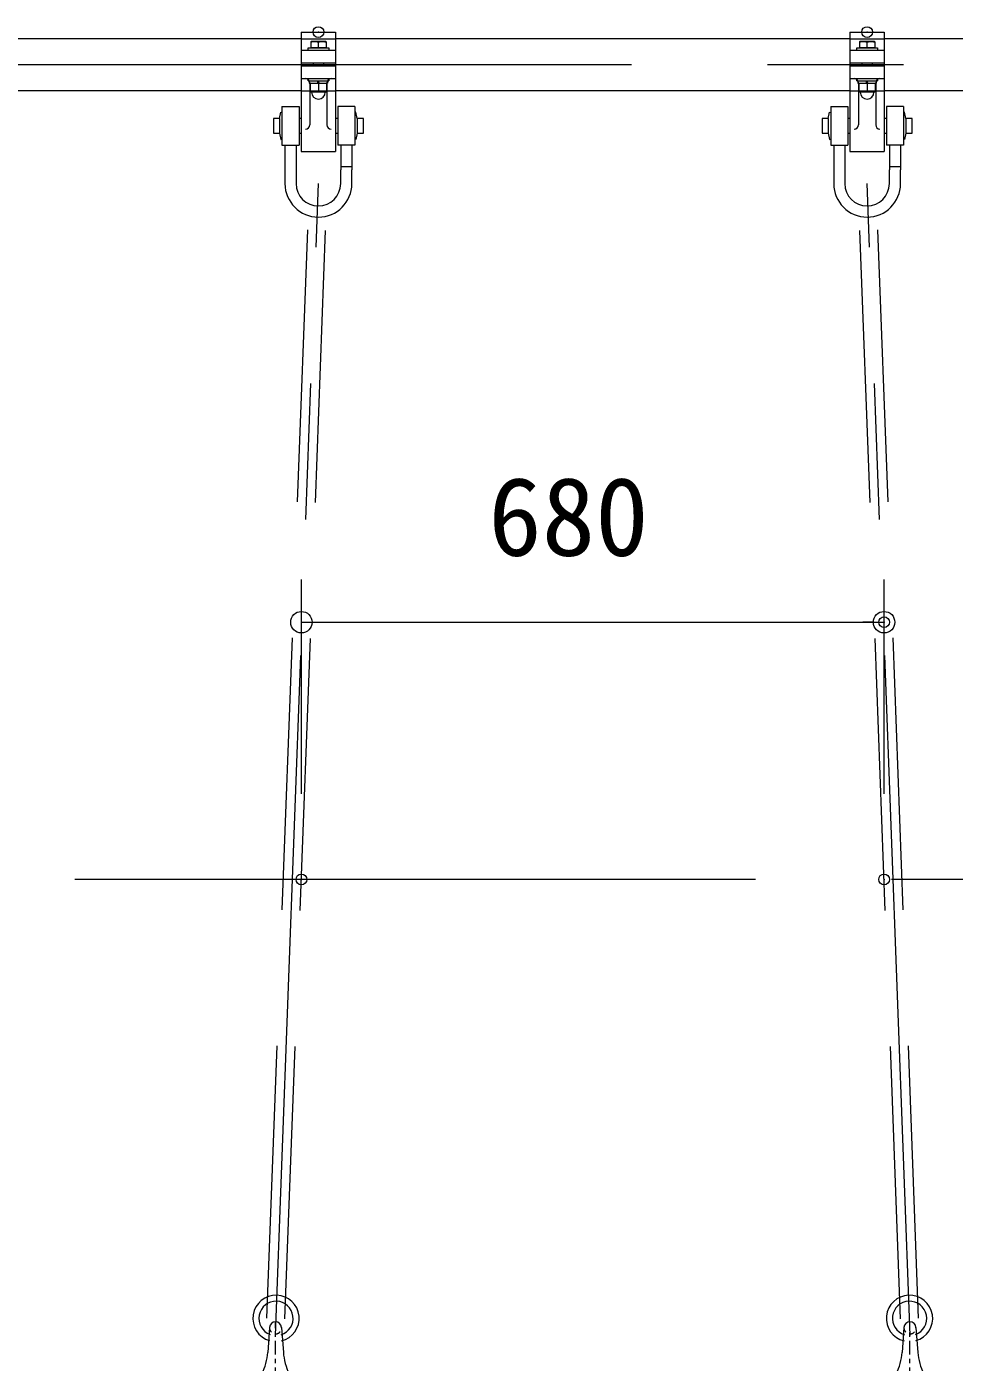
# Model space of a CAD drawing. Units: millimetres, scale not verified. Extents: x 0 to 420, y 0 to 297.
# Drawn here: x 122.85 to 144.48, y 82.01 to 113.16 of the extents above; entities that cross this region are included whole.
import ezdxf
from ezdxf.enums import TextEntityAlignment as Align

# ---------------------------------------------------------------- set-up
doc = ezdxf.new("R2010")
doc.units = ezdxf.units.MM
doc.header["$LTSCALE"] = 0.5
doc.header["$PDMODE"] = 32
doc.header["$PDSIZE"] = 0.25
doc.linetypes.add('USER1', pattern=[50.8, 31.75, -6.35, 6.35, -6.35])
doc.linetypes.add('USER2', pattern=[19.05, 12.7, -6.35])
doc.layers.add('LY_5', color=2, linetype='Continuous', lineweight=18)
doc.layers.add('LY_6', color=7, linetype='Continuous', lineweight=0)
doc.styles.add('ＭＳ ゴシック', font='')
doc.styles.get('ＭＳ ゴシック').set_extended_font_data('MS Gothic')

# ---------------------------------------------------------------- blocks, each defined once
blk = doc.blocks.new('-005-MS_6')
at = {"color": 7, "linetype": 'Continuous', "lineweight": 0}
for p, q in [((-201.98, 112.52), (-204.16, 83.49)), ((-188.02, 112.52), (-185.84, 83.49)), ((188.02, 112.52), (185.84, 83.49)), ((201.98, 112.52), (204.16, 83.49)), ((-223.71, 50), (-168.88, 50)), ((-183.25, 50), (-181.27, 50)), ((168.88, 50), (223.71, 50)), ((181.27, 50), (183.25, 50)), ((-199.64, 33.87), (-199.69, 33.86)), ((-198.67, 34.08), (-199.64, 33.87)), ((-197.69, 34.29), (-198.67, 34.08)), ((-196.72, 34.5), (-197.69, 34.29)), ((-195.74, 34.7), (-196.72, 34.5)), ((-194.77, 34.91), (-195.74, 34.7)), ((-193.79, 35.11), (-194.77, 34.91)), ((-192.82, 35.31), (-193.79, 35.11)), ((-191.84, 35.51), (-192.82, 35.31)), ((-190.86, 35.7), (-191.84, 35.51)), ((-189.89, 35.9), (-190.86, 35.7)), ((-188.92, 36.09), (-189.89, 35.9)), ((-187.94, 36.28), (-188.92, 36.09)), ((-186.97, 36.46), (-187.94, 36.28)), ((-185.99, 36.64), (-186.97, 36.46)), ((-185.02, 36.82), (-185.99, 36.64)), ((-184.04, 37), (-185.02, 36.82)), ((-183.06, 37.17), (-184.04, 37)), ((-182.09, 37.34), (-183.06, 37.17)), ((-181.34, 37.47), (-182.09, 37.34)), ((-180.6, 37.59), (-181.34, 37.47)), ((-179.86, 37.72), (-180.6, 37.59)), ((-179.12, 37.84), (-179.86, 37.72)), ((-178.37, 37.96), (-179.12, 37.84)), ((-177.63, 38.07), (-178.37, 37.96)), ((-176.89, 38.19), (-177.63, 38.07)), ((-176.15, 38.3), (-176.89, 38.19)), ((-175.4, 38.41), (-176.15, 38.3)), ((-174.66, 38.51), (-175.4, 38.41)), ((-173.92, 38.62), (-174.66, 38.51)), ((-173.18, 38.72), (-173.92, 38.62)), ((-172.44, 38.82), (-173.18, 38.72)), ((-171.7, 38.91), (-172.44, 38.82)), ((-170.96, 39.01), (-171.7, 38.91)), ((-170.23, 39.1), (-170.96, 39.01)), ((-169.49, 39.18), (-170.23, 39.1)), ((-168.75, 39.26), (-169.49, 39.18)), ((-168.08, 39.34), (-168.75, 39.26)), ((-167.4, 39.41), (-168.08, 39.34)), ((-166.53, 39.49), (-167.4, 39.41)), ((-165.65, 39.57), (-166.53, 39.49)), ((-164.78, 39.65), (-165.65, 39.57)), ((-163.91, 39.72), (-164.78, 39.65)), ((-163.04, 39.78), (-163.91, 39.72)), ((-162.17, 39.84), (-163.04, 39.78)), ((-161.3, 39.89), (-162.17, 39.84)), ((-160.44, 39.93), (-161.3, 39.89)), ((-159.57, 39.96), (-160.44, 39.93)), ((-158.71, 39.98), (-159.57, 39.96)), ((-157.85, 40), (-158.71, 39.98)), ((-156.99, 40), (-157.85, 40)), ((-156.99, 40), (156.99, 40)), ((-134.97, 41.67), (-135.22, 40.99)), ((-134.5, 42), (-129.48, 42)), ((-129.48, 42), (129.48, 42)), ((129.48, 42), (134.5, 42)), ((135.22, 40.99), (134.97, 41.67)), ((157.85, 39.99), (156.99, 40)), ((158.72, 39.98), (157.85, 39.99)), ((159.58, 39.96), (158.72, 39.98)), ((160.45, 39.93), (159.58, 39.96)), ((161.32, 39.88), (160.45, 39.93)), ((162.19, 39.84), (161.32, 39.88)), ((163.06, 39.78), (162.19, 39.84)), ((163.92, 39.72), (163.06, 39.78)), ((164.79, 39.65), (163.92, 39.72)), ((165.66, 39.57), (164.79, 39.65)), ((166.53, 39.49), (165.66, 39.57)), ((167.4, 39.41), (166.53, 39.49)), ((168.08, 39.34), (167.4, 39.41)), ((168.75, 39.26), (168.08, 39.34)), ((169.49, 39.18), (168.75, 39.26)), ((170.23, 39.1), (169.49, 39.18)), ((170.97, 39.01), (170.23, 39.1)), ((171.71, 38.91), (170.97, 39.01)), ((172.46, 38.82), (171.71, 38.91)), ((173.2, 38.72), (172.46, 38.82)), ((173.94, 38.62), (173.2, 38.72)), ((174.68, 38.51), (173.94, 38.62)), ((175.42, 38.41), (174.68, 38.51)), ((176.16, 38.3), (175.42, 38.41)), ((176.9, 38.18), (176.16, 38.3)), ((177.64, 38.07), (176.9, 38.18)), ((178.39, 37.95), (177.64, 38.07)), ((179.13, 37.84), (178.39, 37.95)), ((179.87, 37.72), (179.13, 37.84)), ((180.61, 37.59), (179.87, 37.72)), ((181.35, 37.47), (180.61, 37.59)), ((182.09, 37.34), (181.35, 37.47)), ((183.07, 37.17), (182.09, 37.34)), ((184.05, 37), (183.07, 37.17)), ((185.02, 36.82), (184.05, 37)), ((186, 36.64), (185.02, 36.82)), ((186.98, 36.46), (186, 36.64)), ((187.96, 36.27), (186.98, 36.46)), ((188.94, 36.08), (187.96, 36.27)), ((189.92, 35.89), (188.94, 36.08)), ((190.89, 35.7), (189.92, 35.89)), ((191.87, 35.5), (190.89, 35.7)), ((192.84, 35.31), (191.87, 35.5)), ((193.81, 35.11), (192.84, 35.31)), ((194.79, 34.91), (193.81, 35.11)), ((195.76, 34.7), (194.79, 34.91)), ((196.73, 34.5), (195.76, 34.7)), ((197.7, 34.29), (196.73, 34.5)), ((198.67, 34.08), (197.7, 34.29)), ((199.64, 33.87), (198.67, 34.08)), ((199.69, 33.86), (199.64, 33.87)), ((237, 0), (-237, 0))]:
    blk.add_line(p, q, dxfattribs=at)
at = {"color": 7, "linetype": 'USER1', "lineweight": 0}
for p, q in [((-195, 50), (-195, 119)), ((195, 50), (195, 119))]:
    blk.add_line(p, q, dxfattribs=at)
at = {"color": 7, "linetype": 'Continuous', "lineweight": 18}
for p, q in [((-178.7, 50), (-211.3, 50)), ((-208.37, 60), (-195, 60.7)), ((-181.63, 60), (-195, 60.7)), ((178.7, 50), (211.3, 50)), ((181.63, 60), (195, 60.7)), ((208.37, 60), (195, 60.7))]:
    blk.add_line(p, q, dxfattribs=at)
at = {"color": 7, "linetype": 'USER2', "lineweight": 18}
for centre in [(-195, 112), (195, 112)]:
    blk.add_arc(centre, 7, 175.70868, 4.29132, dxfattribs=at)
at = {"color": 7, "linetype": 'Continuous', "lineweight": 0}
for centre, radius, start, end in [((-195, 112), 7, 4.29132, 175.70868), ((195, 112), 7, 4.29132, 175.70868), ((-273.96, 88.72), 70, 334.36621, 355.70868), ((-116.04, 88.72), 70, 184.29132, 205.63379), ((116.04, 88.72), 70, 334.36621, 355.70868), ((273.96, 88.72), 70, 184.29132, 205.63379), ((-160, 3), 80, 144.76558, 180), ((-223.71, 48), 2, 90, 144.76558), ((-195.76, 51.2), 16.74, 154.36621, 180), ((-194.24, 51.2), 16.74, 0, 24.97272), ((-168.88, 48), 2, 43.43254, 90), ((-145.64, 70), 30, 223.43254, 270), ((145.64, 70), 30, 270, 316.56746), ((168.88, 48), 2, 90, 136.56746), ((194.24, 51.2), 16.74, 155.02728, 180), ((195.76, 51.2), 16.74, 0, 25.63379), ((223.71, 48), 2, 35.23442, 90), ((160, 3), 80, 0, 35.23442), ((-136.63, 41.5), 1.5, 270, 340), ((-134.5, 41.5), 0.5, 90, 160), ((134.5, 41.5), 0.5, 20, 90), ((136.63, 41.5), 1.5, 200, 270), ((-237, 3), 3, 180, 270), ((237, 3), 3, 270, 0)]:
    blk.add_arc(centre, radius, start, end, dxfattribs=at)
at = {"color": 7, "linetype": 'Continuous', "lineweight": 18}
for centre, radius, start, end in [((-211.3, 51.2), 1.2, 180, 270), ((-208.22, 57), 3, 90, 155.02728), ((-181.78, 57), 3, 24.97272, 90), ((-178.7, 51.2), 1.2, 270, 0), ((178.7, 51.2), 1.2, 180, 270), ((181.78, 57), 3, 90, 155.02728), ((208.22, 57), 3, 24.97272, 90), ((211.3, 51.2), 1.2, 270, 0)]:
    blk.add_arc(centre, radius, start, end, dxfattribs=at)
blk = doc.blocks.new('-022-_DOTBLANK')
at = {"color": 7, "linetype": 'Continuous', "lineweight": 0}
blk.add_line((-0.5, 0), (-1, 0), dxfattribs=at)
blk.add_circle((0, 0), 0.5, dxfattribs=at)

msp = doc.modelspace()

# ---------------------------------------------------------------- linework, layer by layer
at = {"layer": 'LY_5', "color": 7, "lineweight": 0}
for p, q in [((129.25, 112.8727), (120.25, 112.8727)), ((142.05, 112.8727), (130.05, 112.8727)), ((151.85, 112.8727), (142.85, 112.8727)), ((129.25, 111.6627), (120.25, 111.6627)), ((142.05, 111.6627), (130.05, 111.6627)), ((151.85, 111.6627), (142.85, 111.6627))]:
    msp.add_line(p, q, dxfattribs=at)
at = {"layer": 'LY_5'}
for p, q in [((129.25, 113.0327), (129.25, 110.2477)), ((129.25, 113.0327), (130.05, 113.0327)), ((129.47, 112.8027), (129.48, 112.8127)), ((129.47, 112.8027), (129.47, 112.6627)), ((129.82, 112.8127), (129.48, 112.8127)), ((129.65, 112.6627), (129.65, 112.79)), ((129.83, 112.8027), (129.82, 112.8127)), ((129.83, 112.8027), (129.83, 112.6627)), ((130.05, 113.0327), (130.05, 110.2477)), ((142.05, 113.0327), (142.05, 110.2477)), ((142.05, 113.0327), (142.85, 113.0327)), ((142.27, 112.8027), (142.28, 112.8127)), ((142.27, 112.8027), (142.27, 112.6627)), ((142.62, 112.8127), (142.28, 112.8127)), ((142.45, 112.6627), (142.45, 112.79)), ((142.63, 112.8027), (142.62, 112.8127)), ((142.63, 112.8027), (142.63, 112.6627)), ((142.85, 113.0327), (142.85, 110.2477)), ((129.25, 112.6127), (130.05, 112.6127)), ((129.41, 112.6127), (129.41, 112.6627)), ((129.41, 112.6627), (129.89, 112.6627)), ((129.41, 112.6127), (129.89, 112.6127)), ((129.83, 112.6627), (129.47, 112.6627)), ((129.89, 112.6627), (129.89, 112.6127)), ((142.05, 112.6127), (142.85, 112.6127)), ((142.21, 112.6127), (142.21, 112.6627)), ((142.21, 112.6627), (142.69, 112.6627)), ((142.21, 112.6127), (142.69, 112.6127)), ((142.63, 112.6627), (142.27, 112.6627)), ((142.69, 112.6627), (142.69, 112.6127)), ((129.25, 112.3127), (130.05, 112.3127)), ((129.25, 112.2477), (130.05, 112.2477)), ((142.05, 112.3127), (142.85, 112.3127)), ((142.05, 112.2477), (142.85, 112.2477)), ((129.25, 111.9477), (130.05, 111.9477)), ((129.41, 111.8977), (129.41, 111.9477)), ((129.41, 111.9477), (129.89, 111.9477)), ((129.41, 111.8977), (129.89, 111.8977)), ((129.435, 111.8977), (129.435, 111.8377)), ((129.435, 111.8977), (129.865, 111.8977)), ((129.435, 111.8377), (129.865, 111.8377)), ((129.45, 111.8477), (129.45, 110.8694)), ((129.46, 111.8377), (129.84, 111.8377)), ((129.46, 111.8377), (129.46, 111.6435)), ((129.6466, 111.8377), (129.6306, 111.8977)), ((129.65, 111.8377), (129.65, 111.6604)), ((129.6694, 111.8377), (129.6533, 111.8977)), ((129.84, 111.8377), (129.84, 111.6435)), ((129.85, 111.8477), (129.85, 110.8694)), ((129.865, 111.8977), (129.865, 111.8377)), ((129.89, 111.9477), (129.89, 111.8977)), ((142.05, 111.9477), (142.85, 111.9477)), ((142.21, 111.8977), (142.21, 111.9477)), ((142.21, 111.9477), (142.69, 111.9477)), ((142.21, 111.8977), (142.69, 111.8977)), ((142.235, 111.8977), (142.235, 111.8377)), ((142.235, 111.8977), (142.665, 111.8977)), ((142.235, 111.8377), (142.665, 111.8377)), ((142.25, 111.8477), (142.25, 110.8694)), ((142.26, 111.8377), (142.64, 111.8377)), ((142.26, 111.8377), (142.26, 111.6435)), ((142.4467, 111.8377), (142.4306, 111.8977)), ((142.45, 111.8377), (142.45, 111.6604)), ((142.4694, 111.8377), (142.4534, 111.8977)), ((142.64, 111.8377), (142.64, 111.6435)), ((142.65, 111.8477), (142.65, 110.8694)), ((142.665, 111.8977), (142.665, 111.8377)), ((142.69, 111.9477), (142.69, 111.8977)), ((129.46, 111.6435), (129.47, 111.6377)), ((129.47, 111.6377), (129.83, 111.6377)), ((129.49, 111.6277), (129.49, 111.6377)), ((129.81, 111.6277), (129.81, 111.6377)), ((129.84, 111.6435), (129.83, 111.6377)), ((142.26, 111.6435), (142.27, 111.6377)), ((142.27, 111.6377), (142.63, 111.6377)), ((142.29, 111.6277), (142.29, 111.6377)), ((142.61, 111.6277), (142.61, 111.6377)), ((142.64, 111.6435), (142.63, 111.6377)), ((128.8, 111.2977), (128.8, 110.3977)), ((128.8, 111.2977), (129.2, 111.2977)), ((129.2, 111.2977), (129.2, 110.3977)), ((130.1, 111.2977), (130.1, 110.3977)), ((130.5, 111.2977), (130.1, 111.2977)), ((130.5, 111.2977), (130.5, 110.3977)), ((141.6, 111.2977), (141.6, 110.3977)), ((141.6, 111.2977), (142, 111.2977)), ((142, 111.2977), (142, 110.3977)), ((142.9, 111.2977), (142.9, 110.3977)), ((143.3, 111.2977), (142.9, 111.2977)), ((143.3, 111.2977), (143.3, 110.3977)), ((128.6, 111.0177), (128.6, 110.6777)), ((128.7448, 111.0177), (128.6, 111.0177)), ((128.7448, 111.0173), (128.7755, 111.1647)), ((128.7448, 111.0173), (128.7448, 110.6781)), ((128.7755, 111.1647), (128.8, 111.1596)), ((128.8, 111.1596), (128.8, 110.5357)), ((129.25, 111.0177), (129.2, 111.0177)), ((130.1, 111.0177), (130.0498, 111.0177)), ((130.5245, 111.1647), (130.5, 111.1596)), ((130.5, 111.1596), (130.5, 110.5357)), ((130.5552, 111.0173), (130.5245, 111.1647)), ((130.7, 111.0177), (130.5551, 111.0177)), ((130.5552, 111.0173), (130.5552, 110.6781)), ((130.7, 110.6777), (130.7, 111.0177)), ((141.4, 111.0177), (141.4, 110.6777)), ((141.5448, 111.0177), (141.4, 111.0177)), ((141.5448, 111.0173), (141.5755, 111.1647)), ((141.5448, 111.0173), (141.5448, 110.6781)), ((141.5755, 111.1647), (141.6, 111.1596)), ((141.6, 111.1596), (141.6, 110.5357)), ((142.05, 111.0177), (142, 111.0177)), ((142.9, 111.0177), (142.8498, 111.0177)), ((143.3245, 111.1647), (143.3, 111.1596)), ((143.3, 111.1596), (143.3, 110.5357)), ((143.3552, 111.0173), (143.3245, 111.1647)), ((143.5, 111.0177), (143.3551, 111.0177)), ((143.3552, 111.0173), (143.3552, 110.6781)), ((143.5, 110.6777), (143.5, 111.0177)), ((128.6, 110.6777), (128.7448, 110.6777)), ((128.7448, 110.6781), (128.7755, 110.5306)), ((129.2, 110.6777), (129.25, 110.6777)), ((130.0498, 110.6777), (130.1, 110.6777)), ((130.5552, 110.6781), (130.5245, 110.5306)), ((130.5551, 110.6777), (130.7, 110.6777)), ((141.4, 110.6777), (141.5448, 110.6777)), ((141.5448, 110.6781), (141.5755, 110.5306)), ((142, 110.6777), (142.05, 110.6777)), ((142.8498, 110.6777), (142.9, 110.6777)), ((143.3552, 110.6781), (143.3245, 110.5306)), ((143.3551, 110.6777), (143.5, 110.6777)), ((128.7755, 110.5306), (128.8, 110.5357)), ((128.8, 110.3977), (129.2, 110.3977)), ((128.87, 110.3977), (128.87, 109.4977)), ((129.13, 110.3977), (129.13, 109.4977)), ((130.5, 110.3977), (130.1, 110.3977)), ((130.17, 110.3977), (130.17, 109.8177)), ((130.43, 110.3977), (130.43, 109.8177)), ((130.5245, 110.5306), (130.5, 110.5357)), ((141.5755, 110.5306), (141.6, 110.5357)), ((141.6, 110.3977), (142, 110.3977)), ((141.67, 110.3977), (141.67, 109.4977)), ((141.93, 110.3977), (141.93, 109.4977)), ((143.3, 110.3977), (142.9, 110.3977)), ((142.97, 110.3977), (142.97, 109.8177)), ((143.23, 110.3977), (143.23, 109.8177)), ((143.3245, 110.5306), (143.3, 110.5357)), ((129.25, 110.2477), (130.05, 110.2477)), ((142.05, 110.2477), (142.85, 110.2477)), ((130.17, 109.8977), (130.43, 109.8977)), ((130.17, 109.4977), (130.17, 109.8177)), ((130.43, 109.4977), (130.43, 109.8177)), ((142.97, 109.8977), (143.23, 109.8977)), ((142.97, 109.4977), (142.97, 109.8177)), ((143.23, 109.4977), (143.23, 109.8177))]:
    msp.add_line(p, q, dxfattribs=at)
at = {"layer": 'LY_5', "color": 7, "linetype": 'USER2', "lineweight": 0}
for p, q in [((129.25, 112.8727), (130.05, 112.8727)), ((142.05, 112.8727), (142.85, 112.8727)), ((129.53, 112.3127), (129.53, 112.2477)), ((129.77, 112.3127), (129.77, 112.2477)), ((142.33, 112.3127), (142.33, 112.2477)), ((142.57, 112.3127), (142.57, 112.2477)), ((129.25, 111.6627), (130.05, 111.6627)), ((142.05, 111.6627), (142.85, 111.6627)), ((128.4506, 83.0374), (129.4401, 109.5055)), ((128.8703, 83.0217), (129.8599, 109.4898)), ((143.2297, 83.0217), (142.2401, 109.4898)), ((143.6494, 83.0374), (142.6599, 109.5055))]:
    msp.add_line(p, q, dxfattribs=at)
at = {"layer": 'LY_5', "color": 7, "linetype": 'USER1', "lineweight": 0}
for p, q in [((162.35, 112.2677), (106.25, 112.2677)), ((128.6455, 82.6298), (129.65, 109.4977)), ((143.4545, 82.6298), (142.45, 109.4977)), ((165.2435, 93.2677), (47.2565, 93.2677))]:
    msp.add_line(p, q, dxfattribs=at)
at = {"layer": 'LY_5'}
for centre, radius, start, end in [((129.56, 112.5605), 0.2465, 68.58229, 111.41755), ((129.74, 112.5605), 0.2465, 68.58243, 111.41757), ((142.36, 112.5605), 0.2465, 68.58229, 111.41755), ((142.54, 112.5605), 0.2465, 68.58243, 111.41757), ((129.35, 111.8477), 0.1, 0, 90), ((129.95, 111.8477), 0.1, 90, 180), ((142.15, 111.8477), 0.1, 0, 90), ((142.75, 111.8477), 0.1, 90, 180), ((129.555, 111.9179), 0.2744, 249.74445, 290.25555), ((129.65, 111.6277), 0.16, 180, 0), ((129.745, 111.9179), 0.2744, 249.74445, 290.25555), ((142.355, 111.9179), 0.2744, 249.74445, 290.25555), ((142.45, 111.6277), 0.16, 180, 0), ((142.545, 111.9179), 0.2744, 249.74445, 290.25555), ((129.35, 110.8694), 0.1, 270, 0), ((129.95, 110.8694), 0.1, 180, 270), ((142.15, 110.8694), 0.1, 270, 0), ((142.75, 110.8694), 0.1, 180, 270), ((129.65, 109.4977), 0.78, 180, 0), ((129.65, 109.4977), 0.52, 180, 0), ((142.45, 109.4977), 0.78, 180, 0), ((142.45, 109.4977), 0.52, 180, 0)]:
    msp.add_arc(centre, radius, start, end, dxfattribs=at)
at = {"layer": 'LY_5', "color": 7, "lineweight": 0}
for centre, radius, start, end in [((128.6605, 83.0295), 0.54, 87.85894, 253.92842), ((128.6605, 83.0295), 0.54, 283.82077, 87.85894), ((143.4395, 83.0295), 0.54, 92.14107, 256.17924), ((143.4395, 83.0295), 0.54, 286.07159, 92.14107), ((128.6605, 83.0295), 0.4, 87.85894, 249.77479), ((128.6605, 83.0295), 0.4, 287.14271, 87.85894), ((143.4395, 83.0295), 0.4, 92.14107, 252.8573), ((143.4395, 83.0295), 0.4, 290.22522, 92.14107)]:
    msp.add_arc(centre, radius, start, end, dxfattribs=at)
at = {"layer": 'LY_6'}
for p, q in [((129.2534, 95.2677), (129.2534, 100.2677)), ((142.8466, 95.2677), (142.8466, 100.2677)), ((129.2534, 99.2677), (142.8466, 99.2677))]:
    msp.add_line(p, q, dxfattribs=at)
for p in [(129.65, 113.0327), (129.65, 113.0327), (142.45, 113.0327), (142.45, 113.0327), (142.8466, 99.2677), (129.2534, 93.2677), (142.8466, 93.2677)]:
    msp.add_point(p, dxfattribs=at)

# ---------------------------------------------------------------- block references
at = {"layer": 'LY_5', "xscale": 0.02, "yscale": 0.02}
for p in [(124.75, 80.5677), (147.35, 80.5677)]:
    msp.add_blockref('-005-MS_6', p, dxfattribs=at)
at = {"layer": 'LY_6', "xscale": 0.5, "yscale": 0.5, "rotation": 180}
msp.add_blockref('-022-_DOTBLANK', (129.2534, 99.2677), dxfattribs=at)
at = {"layer": 'LY_6', "xscale": 0.5, "yscale": 0.5}
msp.add_blockref('-022-_DOTBLANK', (142.8466, 99.2677), dxfattribs=at)

# ---------------------------------------------------------------- texts
at = {"layer": 'LY_6', "style": 'ＭＳ ゴシック'}
msp.add_text('680', height=1.833, dxfattribs=at).set_placement((133.613, 100.2677), align=Align.BOTTOM_LEFT)

doc.saveas('drawing.dxf')
